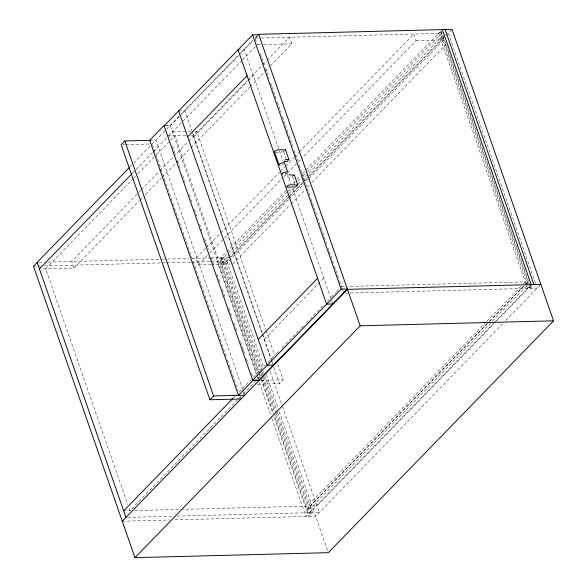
<?xml version="1.0" encoding="UTF-8"?>
<svg xmlns="http://www.w3.org/2000/svg" width="587" height="587" viewBox="0 0 587 587"><rect width="100%" height="100%" fill="white"/><g stroke="black" fill="none" stroke-linecap="round" stroke-linejoin="round"><path stroke-width="0.44" stroke-dasharray="2.94 2.2" d="M129.778 167.031L132.97 163.744M133.609 163.083L151.497 144.666M152.136 144.013L165.864 129.881M166.488 129.235L178.962 116.387M181.522 113.761L238.373 55.229M240.927 52.595L253.063 40.099M255.594 37.495L258.053 34.963M179.196 116.644L170.347 125.75L165.908 125.867M179.827 115.991L238.513 55.582M239.151 54.921L253.107 40.554M255.631 37.95L258.794 34.699M132.493 173.143L152.891 152.143M153.523 151.49L167.831 136.756M168.469 136.103L241.932 60.468M242.57 59.815L255.345 46.659M133.609 178.235L45.654 268.787L127.79 504.659M134.247 177.575L135.524 176.261M138.07 173.642L154.007 157.235M156.553 154.608L169.936 140.829M170.575 140.176L175.036 135.582L257.781 373.178M191.201 135.164L192.991 135.12L196.682 131.327L265.72 329.586M140.675 190.474L71.68 261.501L73.969 268.061L42.103 268.883M141.313 189.814L159.194 171.404M159.833 170.744L173.253 156.934M173.891 156.274L187.943 141.805M188.581 141.151L247.347 80.646M247.985 79.986L262.044 65.517M262.683 64.856L266.513 60.916M267.151 60.256L289.508 37.238L291.79 43.798L269.433 66.815M193.893 136.654L247.516 81.446M248.154 80.786L253.261 75.532M73.969 268.061L139.126 200.974M139.765 200.321L142.957 197.034M145.51 194.4L161.484 177.956M162.122 177.303L175.535 163.494M176.173 162.834L190.225 148.364M190.863 147.704L249.636 87.199M250.275 86.546L264.326 72.076M264.964 71.416L268.795 67.468M276.073 152.29L283.675 151.82L284.255 151.226M282.031 165.189L283.272 163.927M205.575 248.433L195.992 258.295L198.274 264.854L212.479 264.488M206.213 247.773L220.264 233.303M220.903 232.65L279.676 172.145M280.315 171.485L284.783 166.884M285.421 166.224L293.727 157.676M294.366 157.015L298.834 152.415M299.473 151.754L413.82 34.031L416.102 40.591L303.039 157M285.209 174.295L286.434 173.033L285.238 174.295L283.748 174.332M198.274 264.854L209.133 253.672M209.772 253.019L223.823 238.549M224.469 237.889L283.235 177.384M283.873 176.731L302.4 157.654M286.962 176.672L288.158 177.296L292.796 176.658M286.008 190.577L217.168 261.45L256.306 373.838M293.038 183.342L296.23 180.055M296.868 179.395L300.06 176.107M302.621 173.473L441.343 30.656M287.498 191.817L219.927 261.376L259.065 373.765M288.136 191.164L290.69 188.53M297.712 181.295L302.188 176.694M302.826 176.034L306.656 172.086M307.295 171.433L442.569 32.16M294.674 187.84L221.314 263.372L224.073 263.299M298.453 183.951L441.395 36.79L443.464 36.732M288.503 196.968L223.133 264.216L213.367 264.466M288.929 196.476L302.54 182.52M302.987 182.007L307.639 177.267M308.094 176.746L443.515 37.377M210.77 261.619L226.839 261.2L228.681 259.307M231.161 256.754L289.927 196.241M290.565 195.588L307.177 178.485M309.731 175.858L445.151 36.431M445.79 35.778L452.034 29.35M288.503 199.69L225.9 264.143L230.214 264.033M289.142 199.037L308.3 179.306M308.938 178.646L443.728 39.879M232.804 263.967L290.294 204.775M290.932 204.115L304.991 189.652M307.544 187.018L309.459 185.044M312.013 182.418L446.164 44.304M264.436 339.22L323.804 278.099M233.31 398.001L235.218 396.027M239.041 392.094L251.155 379.628M253.357 377.36L256.548 374.073M257.187 373.413L265.493 364.865M268.046 362.23L275.714 354.343M276.352 353.682L279.544 350.395M282.098 347.761L300.625 328.691M301.263 328.038L303.817 325.403M306.377 322.769L323.62 305.013M327.451 301.072L328.735 299.752M331.288 297.125L335.757 292.517M336.395 291.864L339.594 288.577M237.61 399.806L129.896 510.705L128.993 508.115M238.249 399.153L240.795 396.526M243.348 393.899L255.455 381.433M258.009 378.806L259.285 377.492L258.082 374.036M257.143 384.169L279.522 383.59L283.205 379.796L277.475 363.346M486.241 321.984L307.383 506.133L183.085 509.333M486.88 321.324L520.735 286.471M523.288 283.837L525.211 281.87L347.908 286.434M487.085 323.885L310.141 506.06L317.046 505.884L493.997 323.708M489.646 321.258L523.501 286.397M526.055 283.77L527.97 281.797M526.605 285.92L309.716 509.223L306.95 509.296L527.031 282.714L529.1 282.655M493.638 323.283L305.981 516.479L271.656 417.929M494.276 322.623L531.176 284.629M496.551 321.074L531.044 285.561M276.382 413.49L311.301 513.779L308.74 516.413L274.122 416.99M528.616 287.263L531.382 287.197L532.915 285.612M502.663 323.686L315.645 516.23L173.459 519.899M505.759 320.502L540.847 284.379M441.879 32.182L439.802 32.234L528.014 285.539M254.978 38.126L260.467 37.986M261.34 37.964L441.446 33.32L529.048 284.893M440.265 37.95L443.031 37.876M257.26 44.685L262.719 44.546M263.622 44.524L291.79 43.798M416.102 40.591L440.962 39.953M238.043 49.822L244.258 49.66L283.11 161.234M178.668 110.95L184.883 110.789L191.89 130.901M165.783 125.501L170.223 125.391L258.434 378.688M172.505 131.943L190.415 131.488M194.891 131.371L196.682 131.327M185.83 135.304L168.821 135.744L169.724 138.334M149.678 140.3L155.893 140.139L244.405 394.31M122.962 144.688L124.789 144.644M125.699 144.622L149.465 144.006M38.969 262.345L44.465 262.206M48.061 262.11L161.447 259.19M162.364 259.168L188.867 258.478M192.521 258.39L210.197 257.935M211.085 257.906L229.656 257.429M33.466 266.182L37.12 266.094M38.038 266.065L40.782 265.999M44.436 265.904L165.989 262.771M166.899 262.749L190.665 262.132M191.575 262.11L209.86 261.641M222.436 262.213L225.203 262.14M341.509 286.603L346.99 286.463M525.908 283.873L527.287 283.837M345.618 293.111L349.272 293.016M350.19 292.994L537.156 288.173L536.254 285.583M257.51 377.544L259.285 377.492M260.826 380.376L283.205 379.796M123.681 510.866L130.989 510.675M134.65 510.58L179.431 509.428M308.08 508.137L310.839 508.063M127.79 517.374L173.488 516.2M177.142 516.105L319.335 512.436L282.604 406.967M311.301 513.779L308.542 513.845L274.386 415.772M122.279 521.219L169.936 519.987M448.351 33.143L536.019 284.893M530.78 285.465L531.382 287.197M441.241 30.759L529.753 284.922M529.349 285.759L530.252 288.356M438.68 33.393L527.493 288.422M255.264 38.947L257.385 45.045M260.401 53.688L261.604 57.144M261.905 58.01L263.108 61.466M263.409 62.332L264.311 64.93M265.515 68.386L266.718 71.841M267.019 72.707L268.23 76.163M268.53 77.029L269.132 78.761M270.636 83.083L271.84 86.538M272.141 87.404L273.344 90.86M273.645 91.726L274.848 95.182M275.149 96.048L276.051 98.645M277.255 102.101L278.465 105.557M278.766 106.423L279.97 109.879M280.27 110.745L280.872 112.477M282.376 116.798L283.58 120.254M283.881 121.12L285.084 124.576M285.385 125.442L286.588 128.905M286.889 129.764L288.701 134.951M289.002 135.817L290.205 139.273M290.506 140.139L291.71 143.595M292.01 144.461L292.612 146.192M294.116 150.514L295.32 153.97M295.621 154.836L296.824 158.292M297.125 159.158L297.726 160.889M299.238 165.211L300.441 168.667M300.742 169.533L301.945 172.989M302.246 173.855L303.45 177.318M303.75 178.177L305.556 183.364M305.856 184.23L307.06 187.686M307.361 188.552L308.571 192.008M308.872 192.874L310.677 198.061M310.978 198.927L312.181 202.383M312.482 203.249L313.685 206.705M313.986 207.571L315.19 211.034M315.49 211.892L317.296 217.08M317.596 217.946L318.807 221.402M319.108 222.268L320.311 225.724M320.612 226.589L322.417 231.777M322.718 232.643L323.921 236.099M324.222 236.965L325.425 240.421M325.726 241.286L326.93 244.75M328.133 248.206L329.043 250.796M329.344 251.662L330.547 255.118M330.848 255.983L334.157 265.493M334.458 266.359L335.661 269.815M335.962 270.68L337.165 274.136M337.466 275.002L339.279 280.19M339.579 281.056L340.783 284.512M341.084 285.377L341.685 287.109M341.795 287.425L342.647 289.883M342.889 290.565L343.791 293.162M283.675 151.82L285.92 158.27M292.473 176.988L294.755 183.526M287.329 173.348L290.947 183.738M292.759 188.933L331.31 299.656M331.611 300.515L332.814 303.963M266.021 330.452L274.767 355.553M192.096 131.481L262.323 333.167M262.624 334.032L273.447 365.092M192.991 135.12L262.037 333.379M262.338 334.245L271.077 359.347M271.377 360.213L272.588 363.676M273.791 367.139L279.522 383.59M270.262 371.527L282.303 406.101M226.839 261.2L263.563 366.67M266.278 374.455L278.018 408.17M279.221 411.626L327.744 550.973M223.618 257.583L262.147 368.247M263.358 371.703L264.561 375.159M264.862 376.025L277.203 411.472M277.504 412.331L312.423 512.62M261.765 371.542L222.488 258.742L219.729 258.816L259.608 373.347M262.073 372.407L263.431 376.318M263.578 376.737L276.081 412.632M220.851 257.656L260.892 372.635M261.193 373.501L274.437 411.538M275.648 415.002L309.665 512.686M259.77 373.794L260.511 375.944M261.575 378.982L274.085 414.906M259.366 374.631L259.968 376.362M261.178 379.818L272.918 413.534M257.51 377.294L258.111 379.026M259.315 382.482L271.355 417.063M172.431 146.112L174.838 153.024M177.567 160.845L179.952 167.706M182.689 175.564L185.103 182.491M189.322 194.613L191.692 201.4M194.451 209.332L196.806 216.089M199.573 224.051L201.987 230.977M204.702 238.762L208.539 249.783M211.335 257.81L213.741 264.737M217.058 274.261L219.773 282.053M222.187 288.98L224.902 296.773M228.82 308.028L231.535 315.821M233.942 322.747L236.656 330.54M240.575 341.788L243.289 349.581M243.59 350.446L244.5 353.044M246.445 358.65L248.418 364.3M251.559 373.339L252.762 376.795M152.51 144.798L226.266 356.61M227.47 360.066L238.006 390.326M240.12 396.372L240.721 398.103"/><path stroke-width="0.88" d="M279.845 165.248L278.928 164.521L274.423 151.585C277.13 148.445 281.98 150.309 285.546 149.898L288.914 159.576L287.05 161.498L284.101 161.696M278.928 164.521L281.665 162.885L284.453 162.702L287.623 171.808L283.059 172.644L282.098 173.627L282.663 174.258M284.878 160.222L285.531 159.51L288.914 159.576M150.411 140.286L124.818 140.946L121.127 144.74L209.941 399.769L241.022 398.969M164.133 125.912L252.579 34.86L258.794 34.699M129.14 167.691L33.466 266.182L134.966 557.65L328.338 552.668L553.534 320.818L452.034 29.35L258.662 34.332L360.161 325.8L134.966 557.65M39.439 268.949L132.06 173.591M187.679 136.815L247.046 75.694M284.996 150.463L285.546 149.898M293.793 175.63L294.344 175.065L297.756 184.876L295.892 186.798L287.549 187.29L286.639 186.563C289.31 183.401 294.27 185.301 297.756 184.876M258.221 339.381L317.589 278.26M209.941 399.769L213.624 395.976L244.706 395.176M123.681 510.866L232.672 398.654M341.135 289.164L252.696 380.215L258.911 380.053L347.35 289.002L341.135 289.164L252.579 34.86M252.821 380.581L238.491 395.337L149.678 140.3L164.008 125.552L252.821 380.581L259.036 380.42M122.279 521.219L347.475 289.362L540.847 284.379M332.814 303.963L326.599 304.125L238.043 49.822M360.161 325.8L553.534 320.818M273.447 365.092L267.232 365.253L178.668 110.95M294.344 175.065L290.411 174.977L289.296 174.266M274.995 152.216L274.423 151.585M445.129 29.526L533.935 284.563M442.363 29.599L531.176 284.629M124.818 140.946L213.624 395.976M37.15 262.389L125.963 517.426"/></g></svg>
